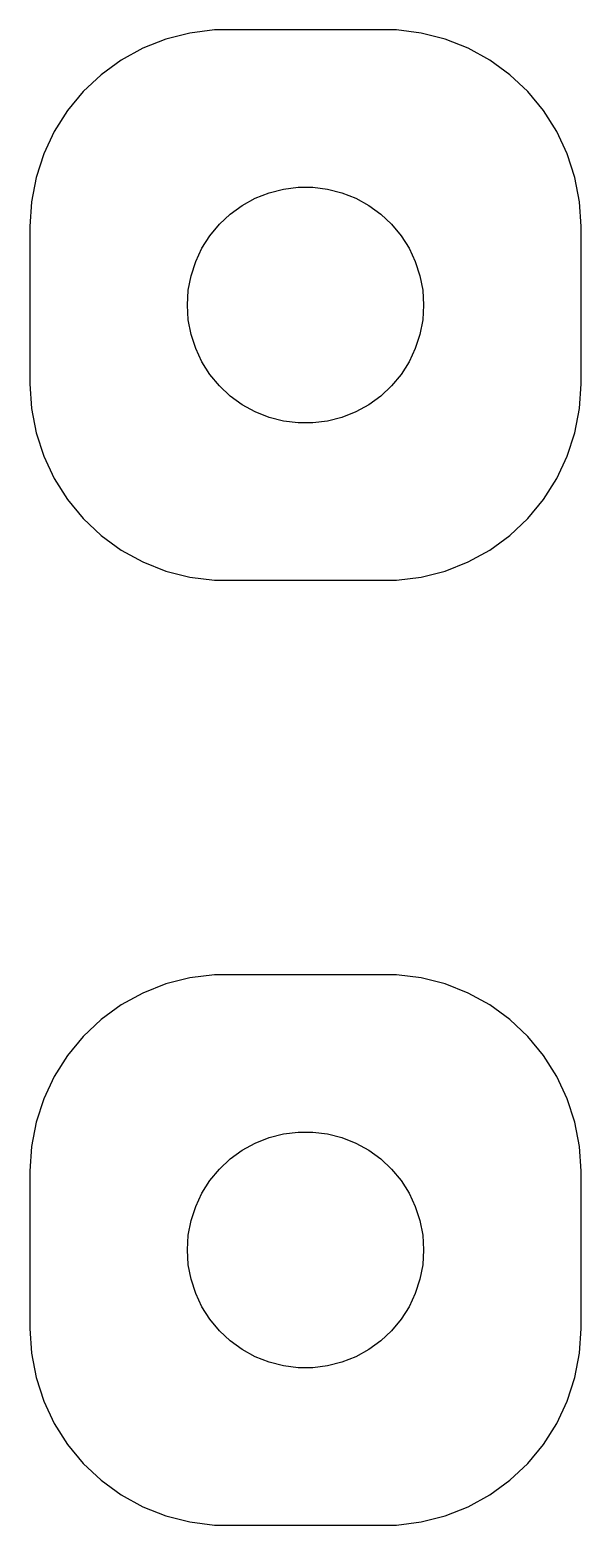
# Model space of a CAD drawing. Header units: metres. Extents: x -7 to 7, y 41 to 79.
import ezdxf

# ---------------------------------------------------------------- set-up
doc = ezdxf.new("R2010")
doc.units = ezdxf.units.M

msp = doc.modelspace()

# ---------------------------------------------------------------- linework, layer by layer
for p, q in [((-3.54507, 78.7553), (-4.12889, 78.5241)), ((-2.9369, 78.9114), (-3.54507, 78.7553)), ((-2.31395, 78.9901), (-2.9369, 78.9114)), ((2.31395, 78.9901), (-2.31395, 78.9901)), ((2.9369, 78.9114), (2.31395, 78.9901)), ((3.54507, 78.7553), (2.9369, 78.9114)), ((4.12889, 78.5241), (3.54507, 78.7553)), ((-4.12889, 78.5241), (-4.67912, 78.2216)), ((4.67912, 78.2216), (4.12889, 78.5241)), ((-4.67912, 78.2216), (-5.18712, 77.8526)), ((5.18712, 77.8526), (4.67912, 78.2216)), ((-5.18712, 77.8526), (-5.64484, 77.4227)), ((5.64484, 77.4227), (5.18712, 77.8526)), ((-5.64484, 77.4227), (-6.04507, 76.9389)), ((6.04507, 76.9389), (5.64484, 77.4227)), ((-6.04507, 76.9389), (-6.38153, 76.4088)), ((6.38153, 76.4088), (6.04507, 76.9389)), ((-6.38153, 76.4088), (-6.64888, 75.8406)), ((6.64888, 75.8406), (6.38153, 76.4088)), ((-6.64888, 75.8406), (-6.84291, 75.2434)), ((6.84291, 75.2434), (6.64888, 75.8406)), ((-6.84291, 75.2434), (-6.96057, 74.6267)), ((6.96057, 74.6267), (6.84291, 75.2434)), ((-1.27733, 74.7145), (-0.927048, 74.8532)), ((-0.927048, 74.8532), (-0.562134, 74.9469)), ((-0.562134, 74.9469), (-0.18837, 74.9941)), ((-0.18837, 74.9941), (0.18837, 74.9941)), ((0.18837, 74.9941), (0.562134, 74.9469)), ((0.562134, 74.9469), (0.927048, 74.8532)), ((0.927048, 74.8532), (1.27733, 74.7145)), ((-6.96057, 74.6267), (-7, 74)), ((-1.91226, 74.3115), (-1.60747, 74.533)), ((-1.60747, 74.533), (-1.27733, 74.7145)), ((1.27733, 74.7145), (1.60747, 74.533)), ((1.60747, 74.533), (1.91226, 74.3115)), ((7, 74), (6.96057, 74.6267)), ((-2.1869, 74.0536), (-1.91226, 74.3115)), ((1.91226, 74.3115), (2.1869, 74.0536)), ((-7, 74), (-7, 70)), ((-2.62891, 73.4453), (-2.42705, 73.7634)), ((-2.42705, 73.7634), (-2.1869, 74.0536)), ((2.1869, 74.0536), (2.42705, 73.7634)), ((2.42705, 73.7634), (2.62891, 73.4453)), ((7, 70), (7, 74)), ((-2.78932, 73.1044), (-2.62891, 73.4453)), ((2.62891, 73.4453), (2.78932, 73.1044)), ((-2.90575, 72.7461), (-2.78932, 73.1044)), ((2.78932, 73.1044), (2.90575, 72.7461)), ((-2.97633, 72.376), (-2.90575, 72.7461)), ((2.90575, 72.7461), (2.97633, 72.376)), ((-3, 72), (-2.97633, 72.376)), ((2.97633, 72.376), (3, 72)), ((-2.97633, 71.624), (-3, 72)), ((3, 72), (2.97633, 71.624)), ((-2.90575, 71.2539), (-2.97633, 71.624)), ((2.97633, 71.624), (2.90575, 71.2539)), ((-2.78932, 70.8956), (-2.90575, 71.2539)), ((2.90575, 71.2539), (2.78932, 70.8956)), ((-2.62891, 70.5547), (-2.78932, 70.8956)), ((2.78932, 70.8956), (2.62891, 70.5547)), ((-2.42705, 70.2366), (-2.62891, 70.5547)), ((2.62891, 70.5547), (2.42705, 70.2366)), ((-7, 70), (-6.96057, 69.3733)), ((-2.1869, 69.9464), (-2.42705, 70.2366)), ((-1.91226, 69.6885), (-2.1869, 69.9464)), ((2.1869, 69.9464), (1.91226, 69.6885)), ((2.42705, 70.2366), (2.1869, 69.9464)), ((6.96057, 69.3733), (7, 70)), ((-1.60747, 69.467), (-1.91226, 69.6885)), ((1.91226, 69.6885), (1.60747, 69.467)), ((-6.96057, 69.3733), (-6.84291, 68.7566)), ((-1.27733, 69.2855), (-1.60747, 69.467)), ((-0.927048, 69.1468), (-1.27733, 69.2855)), ((-0.562134, 69.0531), (-0.927048, 69.1468)), ((0.927048, 69.1468), (0.562134, 69.0531)), ((1.27733, 69.2855), (0.927048, 69.1468)), ((1.60747, 69.467), (1.27733, 69.2855)), ((6.84291, 68.7566), (6.96057, 69.3733)), ((-6.84291, 68.7566), (-6.64888, 68.1594)), ((-0.18837, 69.0059), (-0.562134, 69.0531)), ((0.18837, 69.0059), (-0.18837, 69.0059)), ((0.562134, 69.0531), (0.18837, 69.0059)), ((6.64888, 68.1594), (6.84291, 68.7566)), ((-6.64888, 68.1594), (-6.38153, 67.5912)), ((6.38153, 67.5912), (6.64888, 68.1594)), ((-6.38153, 67.5912), (-6.04507, 67.0611)), ((6.04507, 67.0611), (6.38153, 67.5912)), ((-6.04507, 67.0611), (-5.64484, 66.5773)), ((5.64484, 66.5773), (6.04507, 67.0611)), ((-5.64484, 66.5773), (-5.18712, 66.1474)), ((5.18712, 66.1474), (5.64484, 66.5773)), ((-5.18712, 66.1474), (-4.67912, 65.7784)), ((4.67912, 65.7784), (5.18712, 66.1474)), ((-4.67912, 65.7784), (-4.12889, 65.4759)), ((4.12889, 65.4759), (4.67912, 65.7784)), ((-4.12889, 65.4759), (-3.54507, 65.2447)), ((3.54507, 65.2447), (4.12889, 65.4759)), ((-3.54507, 65.2447), (-2.9369, 65.0886)), ((-2.9369, 65.0886), (-2.31395, 65.0099)), ((-2.31395, 65.0099), (2.31395, 65.0099)), ((2.31395, 65.0099), (2.9369, 65.0886)), ((2.9369, 65.0886), (3.54507, 65.2447)), ((-3.54507, 54.7553), (-4.12889, 54.5241)), ((-2.9369, 54.9114), (-3.54507, 54.7553)), ((-2.31395, 54.9901), (-2.9369, 54.9114)), ((2.31395, 54.9901), (-2.31395, 54.9901)), ((2.9369, 54.9114), (2.31395, 54.9901)), ((3.54507, 54.7553), (2.9369, 54.9114)), ((4.12889, 54.5241), (3.54507, 54.7553)), ((-4.12889, 54.5241), (-4.67912, 54.2216)), ((4.67912, 54.2216), (4.12889, 54.5241)), ((-4.67912, 54.2216), (-5.18712, 53.8526)), ((5.18712, 53.8526), (4.67912, 54.2216)), ((-5.18712, 53.8526), (-5.64484, 53.4227)), ((5.64484, 53.4227), (5.18712, 53.8526)), ((-5.64484, 53.4227), (-6.04507, 52.9389)), ((6.04507, 52.9389), (5.64484, 53.4227)), ((-6.04507, 52.9389), (-6.38153, 52.4088)), ((6.38153, 52.4088), (6.04507, 52.9389)), ((-6.38153, 52.4088), (-6.64888, 51.8406)), ((6.64888, 51.8406), (6.38153, 52.4088)), ((-6.64888, 51.8406), (-6.84291, 51.2434)), ((6.84291, 51.2434), (6.64888, 51.8406)), ((-6.84291, 51.2434), (-6.96057, 50.6267)), ((-0.927048, 50.8532), (-0.562134, 50.9469)), ((-0.562134, 50.9469), (-0.18837, 50.9941)), ((-0.18837, 50.9941), (0.18837, 50.9941)), ((0.18837, 50.9941), (0.562134, 50.9469)), ((0.562134, 50.9469), (0.927048, 50.8532)), ((6.96057, 50.6267), (6.84291, 51.2434)), ((-6.96057, 50.6267), (-7, 50)), ((-1.91226, 50.3115), (-1.60747, 50.533)), ((-1.60747, 50.533), (-1.27733, 50.7145)), ((-1.27733, 50.7145), (-0.927048, 50.8532)), ((0.927048, 50.8532), (1.27733, 50.7145)), ((1.27733, 50.7145), (1.60747, 50.533)), ((1.60747, 50.533), (1.91226, 50.3115)), ((7, 50), (6.96057, 50.6267)), ((-2.1869, 50.0536), (-1.91226, 50.3115)), ((1.91226, 50.3115), (2.1869, 50.0536)), ((-7, 50), (-7, 46)), ((-2.62891, 49.4453), (-2.42705, 49.7634)), ((-2.42705, 49.7634), (-2.1869, 50.0536)), ((2.1869, 50.0536), (2.42705, 49.7634)), ((2.42705, 49.7634), (2.62891, 49.4453)), ((7, 46), (7, 50)), ((-2.78932, 49.1044), (-2.62891, 49.4453)), ((2.62891, 49.4453), (2.78932, 49.1044)), ((-2.90575, 48.7461), (-2.78932, 49.1044)), ((2.78932, 49.1044), (2.90575, 48.7461)), ((-2.97633, 48.376), (-2.90575, 48.7461)), ((2.90575, 48.7461), (2.97633, 48.376)), ((-3, 48), (-2.97633, 48.376)), ((2.97633, 48.376), (3, 48)), ((-2.97633, 47.624), (-3, 48)), ((3, 48), (2.97633, 47.624)), ((-2.90575, 47.2539), (-2.97633, 47.624)), ((2.97633, 47.624), (2.90575, 47.2539)), ((-2.78932, 46.8956), (-2.90575, 47.2539)), ((2.90575, 47.2539), (2.78932, 46.8956)), ((-2.62891, 46.5547), (-2.78932, 46.8956)), ((2.78932, 46.8956), (2.62891, 46.5547)), ((-2.42705, 46.2366), (-2.62891, 46.5547)), ((2.62891, 46.5547), (2.42705, 46.2366)), ((-7, 46), (-6.96057, 45.3733)), ((-2.1869, 45.9464), (-2.42705, 46.2366)), ((2.42705, 46.2366), (2.1869, 45.9464)), ((6.96057, 45.3733), (7, 46)), ((-1.91226, 45.6885), (-2.1869, 45.9464)), ((-1.60747, 45.467), (-1.91226, 45.6885)), ((1.91226, 45.6885), (1.60747, 45.467)), ((2.1869, 45.9464), (1.91226, 45.6885)), ((-6.96057, 45.3733), (-6.84291, 44.7566)), ((-1.27733, 45.2855), (-1.60747, 45.467)), ((-0.927048, 45.1468), (-1.27733, 45.2855)), ((1.27733, 45.2855), (0.927048, 45.1468)), ((1.60747, 45.467), (1.27733, 45.2855)), ((6.84291, 44.7566), (6.96057, 45.3733)), ((-0.562134, 45.0531), (-0.927048, 45.1468)), ((-0.18837, 45.0059), (-0.562134, 45.0531)), ((0.18837, 45.0059), (-0.18837, 45.0059)), ((0.562134, 45.0531), (0.18837, 45.0059)), ((0.927048, 45.1468), (0.562134, 45.0531)), ((-6.84291, 44.7566), (-6.64888, 44.1594)), ((6.64888, 44.1594), (6.84291, 44.7566)), ((-6.64888, 44.1594), (-6.38153, 43.5912)), ((6.38153, 43.5912), (6.64888, 44.1594)), ((-6.38153, 43.5912), (-6.04507, 43.0611)), ((6.04507, 43.0611), (6.38153, 43.5912)), ((-6.04507, 43.0611), (-5.64484, 42.5773)), ((5.64484, 42.5773), (6.04507, 43.0611)), ((-5.64484, 42.5773), (-5.18712, 42.1474)), ((5.18712, 42.1474), (5.64484, 42.5773)), ((-5.18712, 42.1474), (-4.67912, 41.7784)), ((-4.67912, 41.7784), (-4.12889, 41.4759)), ((4.12889, 41.4759), (4.67912, 41.7784)), ((4.67912, 41.7784), (5.18712, 42.1474)), ((-4.12889, 41.4759), (-3.54507, 41.2447)), ((3.54507, 41.2447), (4.12889, 41.4759)), ((-3.54507, 41.2447), (-2.9369, 41.0886)), ((-2.9369, 41.0886), (-2.31395, 41.0099)), ((2.31395, 41.0099), (2.9369, 41.0886)), ((2.9369, 41.0886), (3.54507, 41.2447)), ((-2.31395, 41.0099), (2.31395, 41.0099))]:
    msp.add_line(p, q)

doc.saveas('drawing.dxf')
